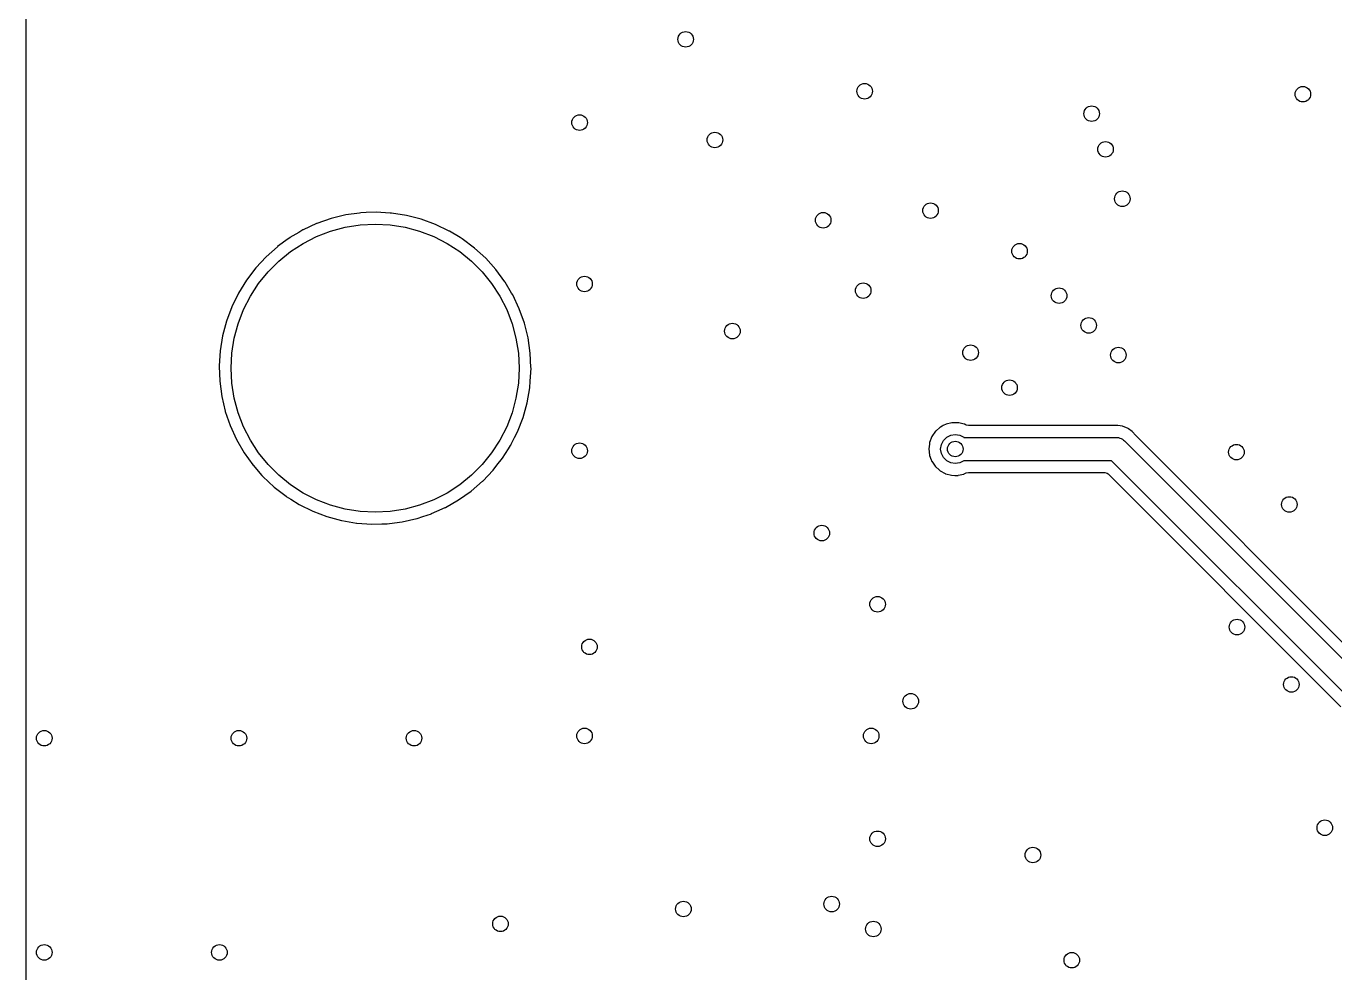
# Model space of a CAD drawing. Extents: x 4.14 to 8.56, y -5.31 to -1.77.
# Drawn here: x 4.135 to 5.459, y -4.154 to -3.198 of the extents above; entities that cross this region are included whole.
import ezdxf

# ---------------------------------------------------------------- set-up
doc = ezdxf.new("R2010")
doc.units = 0
doc.header["$MEASUREMENT"] = 0
doc.layers.add('BLACK', color=7, linetype='CONTINUOUS')

msp = doc.modelspace()

# ---------------------------------------------------------------- linework, layer by layer
at = {"layer": 'BLACK', "linetype": 'CONTINUOUS'}
for p, q in [((4.13522, -5.30864), (4.13522, -1.77797)), ((4.45864, -3.38841), (4.44367, -3.39203)), ((4.47242, -3.38647), (4.45864, -3.38841)), ((4.47378, -3.38628), (4.47242, -3.38647)), ((4.4739, -3.38627), (4.47378, -3.38628)), ((4.47378, -3.38628), (4.47378, -3.38628)), ((4.47909, -3.38605), (4.4739, -3.38627)), ((4.48917, -3.38563), (4.47909, -3.38605)), ((4.48929, -3.38562), (4.48917, -3.38563)), ((4.48917, -3.38563), (4.48917, -3.38563)), ((4.50335, -3.38641), (4.48929, -3.38562)), ((4.50455, -3.38647), (4.50335, -3.38641)), ((4.50467, -3.38648), (4.50455, -3.38647)), ((4.50455, -3.38647), (4.50455, -3.38647)), ((4.5199, -3.38884), (4.50467, -3.38648)), ((4.42901, -3.39715), (4.41524, -3.40351)), ((4.42912, -3.3971), (4.42901, -3.39715)), ((4.44367, -3.39203), (4.42912, -3.3971)), ((4.44317, -3.40477), (4.4579, -3.40082)), ((4.4579, -3.40082), (4.47296, -3.39844)), ((4.47296, -3.39844), (4.48819, -3.39764)), ((4.48819, -3.39764), (4.50342, -3.39844)), ((4.50342, -3.39844), (4.51848, -3.40082)), ((4.51848, -3.40082), (4.5332, -3.40477)), ((4.52001, -3.38887), (4.5199, -3.38884)), ((4.52391, -3.38987), (4.52001, -3.38887)), ((4.52001, -3.38887), (4.52001, -3.38887)), ((4.53482, -3.39267), (4.52391, -3.38987)), ((4.53493, -3.39271), (4.53482, -3.39267)), ((4.54918, -3.3979), (4.53493, -3.39271)), ((4.53493, -3.39271), (4.53493, -3.39271)), ((4.5493, -3.39794), (4.54918, -3.3979)), ((4.54918, -3.3979), (4.54918, -3.3979)), ((4.56319, -3.4046), (4.5493, -3.39794)), ((4.40025, -3.41251), (4.38948, -3.42034)), ((4.40184, -3.41136), (4.40025, -3.41251)), ((4.40195, -3.4113), (4.40184, -3.41136)), ((4.41086, -3.40607), (4.40195, -3.4113)), ((4.40195, -3.4113), (4.40195, -3.4113)), ((4.41513, -3.40356), (4.41086, -3.40607)), ((4.41524, -3.40351), (4.41513, -3.40356)), ((4.41524, -3.40351), (4.41524, -3.40351)), ((4.41535, -3.41715), (4.42894, -3.41023)), ((4.42894, -3.41023), (4.44317, -3.40477)), ((4.5332, -3.40477), (4.54744, -3.41023)), ((4.54744, -3.41023), (4.56102, -3.41715)), ((4.56329, -3.40466), (4.56319, -3.4046)), ((4.57425, -3.4113), (4.56329, -3.40466)), ((4.56329, -3.40466), (4.56329, -3.40466)), ((4.57637, -3.41258), (4.57425, -3.4113)), ((4.5887, -3.4218), (4.57637, -3.41258)), ((4.38929, -3.42049), (4.37795, -3.43056)), ((4.38938, -3.42041), (4.38929, -3.42049)), ((4.38929, -3.42049), (4.38929, -3.42049)), ((4.38948, -3.42034), (4.38938, -3.42041)), ((4.38948, -3.42034), (4.38948, -3.42034)), ((4.39072, -3.43505), (4.40257, -3.42546)), ((4.40257, -3.42546), (4.41535, -3.41715)), ((4.56102, -3.41715), (4.57381, -3.42546)), ((4.57381, -3.42546), (4.58566, -3.43505)), ((4.60008, -3.43219), (4.5887, -3.4218)), ((4.37786, -3.43064), (4.36739, -3.44195)), ((4.37795, -3.43056), (4.37786, -3.43064)), ((4.37994, -3.44584), (4.39072, -3.43505)), ((4.58566, -3.43505), (4.59644, -3.44584)), ((4.61039, -3.44364), (4.60008, -3.43219)), ((4.35808, -3.45422), (4.35, -3.46734)), ((4.36739, -3.44195), (4.35808, -3.45422)), ((4.37034, -3.45768), (4.37994, -3.44584)), ((4.59644, -3.44584), (4.60604, -3.45768)), ((4.61953, -3.45604), (4.61039, -3.44364)), ((4.35, -3.46734), (4.34325, -3.48119)), ((4.36204, -3.47047), (4.37034, -3.45768)), ((4.60604, -3.45768), (4.61434, -3.47047)), ((4.61959, -3.45615), (4.61953, -3.45604)), ((4.62627, -3.46734), (4.61959, -3.45615)), ((4.62742, -3.46928), (4.62627, -3.46734)), ((4.34325, -3.48119), (4.33788, -3.49563)), ((4.35511, -3.48406), (4.36204, -3.47047)), ((4.61434, -3.47047), (4.62126, -3.48406)), ((4.63398, -3.48322), (4.62742, -3.46928)), ((4.34965, -3.49829), (4.35511, -3.48406)), ((4.62126, -3.48406), (4.62673, -3.49829)), ((4.63915, -3.49773), (4.63398, -3.48322)), ((4.33788, -3.49563), (4.33394, -3.51052)), ((4.3457, -3.51302), (4.34965, -3.49829)), ((4.62673, -3.49829), (4.63068, -3.51302)), ((4.64288, -3.51268), (4.63915, -3.49773)), ((4.33394, -3.51052), (4.33148, -3.52573)), ((4.34332, -3.52808), (4.3457, -3.51302)), ((4.63068, -3.51302), (4.63306, -3.52808)), ((4.64513, -3.52792), (4.64288, -3.51268)), ((4.33147, -3.52585), (4.33052, -3.54097)), ((4.33148, -3.52573), (4.33147, -3.52585)), ((4.33147, -3.52585), (4.33147, -3.52585)), ((4.34252, -3.54331), (4.34332, -3.52808)), ((4.63306, -3.52808), (4.63386, -3.54331)), ((4.64513, -3.52804), (4.64513, -3.52792)), ((4.64584, -3.54248), (4.64513, -3.52804)), ((4.33052, -3.54097), (4.33051, -3.54111)), ((4.33051, -3.54111), (4.33105, -3.5565)), ((4.34332, -3.55853), (4.34252, -3.54331)), ((4.63386, -3.54331), (4.63306, -3.55853)), ((4.64582, -3.54771), (4.64588, -3.54331)), ((4.64588, -3.54331), (4.64584, -3.54248)), ((4.33105, -3.5565), (4.33309, -3.57177)), ((4.3457, -3.57359), (4.34332, -3.55853)), ((4.63306, -3.55853), (4.63068, -3.57359)), ((4.64464, -3.56307), (4.64514, -3.5565)), ((4.64514, -3.5565), (4.64581, -3.54779)), ((4.64581, -3.54779), (4.64582, -3.54771)), ((4.64581, -3.54779), (4.64581, -3.54779)), ((4.33309, -3.57177), (4.33661, -3.58677)), ((4.34965, -3.58832), (4.3457, -3.57359)), ((4.63068, -3.57359), (4.62673, -3.58832)), ((4.64196, -3.57824), (4.64464, -3.56307)), ((4.33661, -3.58677), (4.33665, -3.58689)), ((4.33665, -3.58689), (4.33665, -3.58689)), ((4.33665, -3.58689), (4.34153, -3.60124)), ((4.63782, -3.59308), (4.64196, -3.57824)), ((4.35511, -3.60256), (4.34965, -3.58832)), ((4.62673, -3.58832), (4.62126, -3.60256)), ((4.63225, -3.60745), (4.63782, -3.59308)), ((5.06566, -3.59989), (5.06282, -3.60136)), ((5.06595, -3.59982), (5.06566, -3.59989)), ((5.07163, -3.59846), (5.06595, -3.59982)), ((5.06595, -3.59982), (5.06595, -3.59982)), ((5.07192, -3.59839), (5.07163, -3.59846)), ((5.07163, -3.59846), (5.07163, -3.59846)), ((5.07538, -3.59841), (5.07192, -3.59839)), ((5.07806, -3.59842), (5.07538, -3.59841)), ((5.07836, -3.59842), (5.07806, -3.59842)), ((5.07806, -3.59842), (5.07806, -3.59842)), ((5.07865, -3.59849), (5.07836, -3.59842)), ((5.08259, -3.59948), (5.07865, -3.59849)), ((5.07865, -3.59849), (5.07865, -3.59849)), ((5.0846, -3.59999), (5.08259, -3.59948)), ((5.08486, -3.60013), (5.0846, -3.59999)), ((5.08487, -3.60013), (5.08486, -3.60013)), ((5.0861, -3.60078), (5.08487, -3.60013)), ((4.34153, -3.60124), (4.34153, -3.60124)), ((4.34153, -3.60124), (4.34157, -3.60136)), ((4.34157, -3.60136), (4.34794, -3.61539)), ((4.36204, -3.61614), (4.35511, -3.60256)), ((4.62126, -3.60256), (4.61434, -3.61614)), ((4.62581, -3.62018), (4.62919, -3.61349)), ((4.62919, -3.61349), (4.63225, -3.60745)), ((5.05139, -3.61234), (5.04905, -3.61834)), ((5.05509, -3.60707), (5.05139, -3.61234)), ((5.05532, -3.60688), (5.05509, -3.60707)), ((5.05972, -3.60304), (5.05532, -3.60688)), ((5.05532, -3.60688), (5.05532, -3.60688)), ((5.05994, -3.60284), (5.05972, -3.60304)), ((5.05972, -3.60304), (5.05972, -3.60304)), ((5.06164, -3.60197), (5.05994, -3.60284)), ((5.06282, -3.60136), (5.06164, -3.60197)), ((5.06306, -3.61632), (5.06632, -3.61306)), ((5.06632, -3.61306), (5.07044, -3.61096)), ((5.07044, -3.61096), (5.075, -3.61024)), ((5.075, -3.61024), (5.07956, -3.61096)), ((5.07956, -3.61096), (5.08368, -3.61306)), ((5.08368, -3.61306), (5.08381, -3.61319)), ((5.08381, -3.61319), (5.238, -3.61319)), ((5.08842, -3.60136), (5.0861, -3.60078)), ((5.23613, -3.60136), (5.08842, -3.60136)), ((5.23677, -3.60132), (5.23613, -3.60136)), ((5.23768, -3.6012), (5.23677, -3.60132)), ((5.238, -3.60115), (5.23768, -3.6012)), ((5.23955, -3.60136), (5.238, -3.60115)), ((5.238, -3.61319), (5.2384, -3.61323)), ((5.2384, -3.61323), (5.23858, -3.6132)), ((5.23858, -3.6132), (5.23888, -3.61328)), ((5.23888, -3.61328), (5.24029, -3.61341)), ((5.24417, -3.60197), (5.23955, -3.60136)), ((5.24029, -3.61341), (5.24151, -3.6139)), ((5.24992, -3.60435), (5.24417, -3.60197)), ((5.25018, -3.60455), (5.24992, -3.60435)), ((5.25379, -3.60732), (5.25018, -3.60455)), ((5.25486, -3.60814), (5.25379, -3.60732)), ((5.25506, -3.6084), (5.25486, -3.60814)), ((5.25562, -3.60912), (5.25506, -3.6084)), ((5.25604, -3.60961), (5.25562, -3.60912)), ((5.47899, -3.83256), (5.25604, -3.60961)), ((4.34794, -3.61539), (4.35564, -3.62873)), ((4.37034, -3.62893), (4.36204, -3.61614)), ((4.61434, -3.61614), (4.60604, -3.62893)), ((4.61711, -3.6341), (4.62306, -3.62472)), ((4.62306, -3.62472), (4.62523, -3.6213)), ((4.62523, -3.6213), (4.6253, -3.6212)), ((4.62523, -3.6213), (4.62523, -3.6213)), ((4.6253, -3.6212), (4.62581, -3.62018)), ((5.04882, -3.62007), (5.04821, -3.62472)), ((5.04821, -3.62472), (5.04892, -3.63112)), ((5.04901, -3.61863), (5.04882, -3.62007)), ((5.04905, -3.61834), (5.04901, -3.61863)), ((5.06024, -3.625), (5.06096, -3.62044)), ((5.06096, -3.62956), (5.06024, -3.625)), ((5.06096, -3.62044), (5.06306, -3.61632)), ((5.24151, -3.6139), (5.24279, -3.6142)), ((5.24279, -3.6142), (5.2435, -3.61469)), ((5.2435, -3.61469), (5.24431, -3.61502)), ((5.24431, -3.61502), (5.24527, -3.61591)), ((5.24527, -3.61591), (5.24635, -3.61665)), ((5.24635, -3.61665), (5.4825, -3.8528)), ((4.35564, -3.62873), (4.35571, -3.62883)), ((4.35571, -3.62883), (4.35571, -3.62883)), ((4.35571, -3.62883), (4.36439, -3.64095)), ((4.37994, -3.64078), (4.37034, -3.62893)), ((4.60604, -3.62893), (4.59644, -3.64078)), ((4.61146, -3.64135), (4.61697, -3.6343)), ((4.61697, -3.6343), (4.61704, -3.6342)), ((4.61697, -3.6343), (4.61697, -3.6343)), ((4.61704, -3.6342), (4.61711, -3.6341)), ((4.61711, -3.6341), (4.61711, -3.6341)), ((5.04892, -3.63112), (5.04902, -3.6314)), ((5.04902, -3.6314), (5.04902, -3.6314)), ((5.04902, -3.6314), (5.05068, -3.63592)), ((5.05068, -3.63592), (5.05113, -3.63716)), ((5.05113, -3.63716), (5.0513, -3.63741)), ((5.0513, -3.63741), (5.0513, -3.63741)), ((5.0513, -3.63741), (5.05455, -3.64226)), ((5.06306, -3.63368), (5.06096, -3.62956)), ((5.06632, -3.63694), (5.06306, -3.63368)), ((5.07044, -3.63904), (5.06632, -3.63694)), ((5.075, -3.63976), (5.07044, -3.63904)), ((5.07956, -3.63904), (5.075, -3.63976)), ((5.08368, -3.63694), (5.07956, -3.63904)), ((5.08381, -3.63681), (5.08368, -3.63694)), ((5.23311, -3.63681), (5.08381, -3.63681)), ((5.52093, -3.92463), (5.23311, -3.63681)), ((4.36439, -3.64095), (4.36461, -3.64126)), ((4.36461, -3.64126), (4.36469, -3.64135)), ((4.36469, -3.64135), (4.36469, -3.64135)), ((4.36469, -3.64135), (4.3737, -3.65164)), ((4.3737, -3.65164), (4.37476, -3.65285)), ((4.37476, -3.65285), (4.38599, -3.66339)), ((4.39072, -3.65156), (4.37994, -3.64078)), ((4.40257, -3.66116), (4.39072, -3.65156)), ((4.58566, -3.65156), (4.57381, -3.66116)), ((4.59644, -3.64078), (4.58566, -3.65156)), ((4.59702, -3.65741), (4.60748, -3.64643)), ((4.60748, -3.64643), (4.60756, -3.64634)), ((4.60756, -3.64634), (4.61146, -3.64135)), ((5.05455, -3.64226), (5.05455, -3.64226)), ((5.05455, -3.64226), (5.05472, -3.6425)), ((5.05472, -3.6425), (5.05494, -3.64271)), ((5.05494, -3.64271), (5.05904, -3.64643)), ((5.05904, -3.64643), (5.05948, -3.64684)), ((5.05948, -3.64684), (5.05974, -3.64698)), ((5.05974, -3.64698), (5.06488, -3.64977)), ((5.06488, -3.64977), (5.06488, -3.64977)), ((5.06488, -3.64977), (5.06514, -3.64991)), ((5.06514, -3.64991), (5.06543, -3.64998)), ((5.06543, -3.64998), (5.07107, -3.65147)), ((5.07107, -3.65147), (5.07107, -3.65147)), ((5.07107, -3.65147), (5.07136, -3.65154)), ((5.07136, -3.65154), (5.07464, -3.65159)), ((5.07464, -3.65159), (5.0775, -3.65164)), ((5.0775, -3.65164), (5.0775, -3.65164)), ((5.0775, -3.65164), (5.0778, -3.65164)), ((5.0778, -3.65164), (5.07809, -3.65158)), ((5.07809, -3.65158), (5.08378, -3.65027)), ((5.07809, -3.65158), (5.07809, -3.65158)), ((5.08378, -3.65027), (5.08407, -3.65021)), ((5.08407, -3.65021), (5.08613, -3.64917)), ((5.08613, -3.64917), (5.08836, -3.64864)), ((5.08836, -3.64864), (5.22615, -3.64864)), ((5.22615, -3.64864), (5.22883, -3.64943)), ((5.22883, -3.64943), (5.22966, -3.65009)), ((5.22966, -3.65009), (5.46517, -3.88561)), ((4.38599, -3.66339), (4.39819, -3.67279)), ((4.41535, -3.66946), (4.40257, -3.66116)), ((4.57381, -3.66116), (4.56102, -3.66946)), ((4.58527, -3.66757), (4.59694, -3.6575)), ((4.59694, -3.6575), (4.59702, -3.65741)), ((4.59702, -3.65741), (4.59702, -3.65741)), ((4.39819, -3.67279), (4.3983, -3.67286)), ((4.3983, -3.67286), (4.3983, -3.67286)), ((4.3983, -3.67286), (4.40298, -3.67579)), ((4.40298, -3.67579), (4.41126, -3.68096)), ((4.42894, -3.67638), (4.41535, -3.66946)), ((4.44317, -3.68185), (4.42894, -3.67638)), ((4.54744, -3.67638), (4.5332, -3.68185)), ((4.56102, -3.66946), (4.54744, -3.67638)), ((4.55939, -3.684), (4.57258, -3.67651)), ((4.57258, -3.67651), (4.57268, -3.67645)), ((4.57258, -3.67651), (4.57258, -3.67651)), ((4.57268, -3.67645), (4.58527, -3.66757)), ((4.41126, -3.68096), (4.42506, -3.68781)), ((4.42506, -3.68781), (4.43946, -3.69328)), ((4.4579, -3.68579), (4.44317, -3.68185)), ((4.47296, -3.68818), (4.4579, -3.68579)), ((4.48819, -3.68898), (4.47296, -3.68818)), ((4.50342, -3.68818), (4.48819, -3.68898)), ((4.51848, -3.68579), (4.50342, -3.68818)), ((4.5332, -3.68185), (4.51848, -3.68579)), ((4.53633, -3.69328), (4.5451, -3.69036)), ((4.5451, -3.69036), (4.54521, -3.69033)), ((4.5451, -3.69036), (4.5451, -3.69036)), ((4.54521, -3.69033), (4.55077, -3.68785)), ((4.55077, -3.68785), (4.55918, -3.68411)), ((4.55918, -3.68411), (4.55929, -3.68406)), ((4.55918, -3.68411), (4.55918, -3.68411)), ((4.55929, -3.68406), (4.55939, -3.684)), ((4.43946, -3.69328), (4.45433, -3.69732)), ((4.45433, -3.69732), (4.45445, -3.69734)), ((4.45445, -3.69734), (4.45445, -3.69734)), ((4.45445, -3.69734), (4.4694, -3.69987)), ((4.4694, -3.69987), (4.4694, -3.69987)), ((4.4694, -3.69987), (4.46952, -3.69989)), ((4.46952, -3.69989), (4.46964, -3.6999)), ((4.46964, -3.6999), (4.46964, -3.6999)), ((4.46964, -3.6999), (4.48477, -3.70095)), ((4.48477, -3.70095), (4.48477, -3.70095)), ((4.48477, -3.70095), (4.48489, -3.70096)), ((4.48489, -3.70096), (4.49487, -3.70068)), ((4.49487, -3.70068), (4.50017, -3.70054)), ((4.50017, -3.70054), (4.50029, -3.70053)), ((4.50017, -3.70054), (4.50017, -3.70054)), ((4.50029, -3.70053), (4.50041, -3.70052)), ((4.50041, -3.70052), (4.50772, -3.69959)), ((4.50041, -3.70052), (4.50041, -3.70052)), ((4.50772, -3.69959), (4.51557, -3.6986)), ((4.51557, -3.6986), (4.51569, -3.69857)), ((4.51569, -3.69857), (4.53048, -3.69521)), ((4.51569, -3.69857), (4.51569, -3.69857)), ((4.53048, -3.69521), (4.53059, -3.69519)), ((4.53048, -3.69521), (4.53048, -3.69521)), ((4.53059, -3.69519), (4.53633, -3.69328))]:
    msp.add_line(p, q, dxfattribs=at)
at = {"layer": 'BLACK'}
for centre in [(4.80232, -3.21085), (4.98335, -3.26335), (5.42663, -3.26629), (5.213, -3.286), (4.695, -3.295), (4.83187, -3.31256), (5.227, -3.322), (5.244, -3.372), (4.94143, -3.3937), (5.05, -3.384), (5.14, -3.425), (4.7, -3.45813), (4.98186, -3.46487), (5.18, -3.47), (5.21, -3.5), (4.84957, -3.50578), (5.09055, -3.52756), (5.24, -3.53), (5.12992, -3.56299), (4.695, -3.62677), (5.075, -3.625), (5.35939, -3.62816), (5.41295, -3.68105), (4.94, -3.71), (4.99643, -3.78195), (5.36, -3.805), (4.705, -3.825), (5.415, -3.863), (5.03, -3.88), (4.15354, -3.91732), (4.35039, -3.91732), (4.52756, -3.91732), (4.7, -3.915), (4.99, -3.915), (5.44882, -4.00787), (4.99643, -4.01901), (5.15354, -4.03543), (4.8, -4.09), (4.95, -4.085), (4.615, -4.105), (4.99213, -4.11024), (4.15354, -4.13386), (4.33071, -4.13386), (5.19291, -4.14173)]:
    msp.add_circle(centre, 0.00787, dxfattribs=at)

doc.saveas('drawing.dxf')
